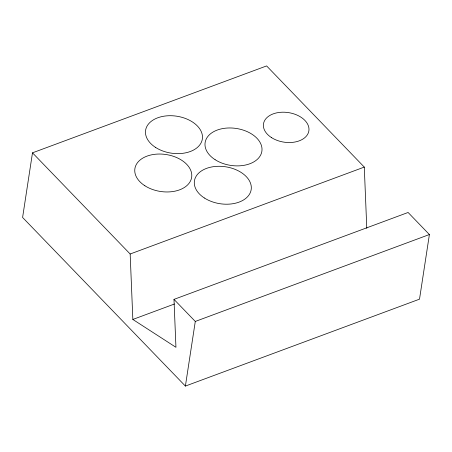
<?xml version="1.0" encoding="UTF-8"?>
<svg xmlns="http://www.w3.org/2000/svg" width="452" height="452" viewBox="0 0 452 452"><rect width="100%" height="100%" fill="white"/><g stroke="black" fill="none" stroke-linecap="round" stroke-linejoin="round"><path stroke-width="0.68" d="M32.487 152.832L22.6 217.463L185.393 386.076L419.512 299.167L429.4 234.537L408.099 212.474L173.986 299.382L175.947 347.3L132.843 319.451L130.165 254.001L32.487 152.832L266.607 65.924L364.284 167.093L366.787 228.322M185.393 386.076L195.287 321.445L173.986 299.382M130.165 254.001L364.284 167.093M132.843 319.451L174.506 303.987M195.287 321.445L429.4 234.537M204.406 198.01A28.708 18.679 8.7 0 0 250.871 191.032A28.708 18.679 8.7 0 0 213.141 166.715A28.708 18.679 8.7 0 0 204.406 198.01M144.866 185.755A28.708 18.679 8.7 0 0 191.337 178.777A28.708 18.679 8.7 0 0 153.601 154.46A28.708 18.679 8.7 0 0 144.866 185.755M155.567 147.425A28.708 18.679 8.7 0 0 202.033 140.448A28.708 18.679 8.7 0 0 164.302 116.136A28.708 18.679 8.7 0 0 155.567 147.425M215.101 159.686A28.708 18.679 8.7 0 0 261.567 152.703A28.708 18.679 8.7 0 0 223.836 128.391A28.708 18.679 8.7 0 0 215.101 159.686M271.46 137.577A22.962 14.944 8.7 0 0 308.631 131.99A22.962 14.944 8.7 0 0 278.449 112.542A22.962 14.944 8.7 0 0 271.46 137.577"/></g></svg>
